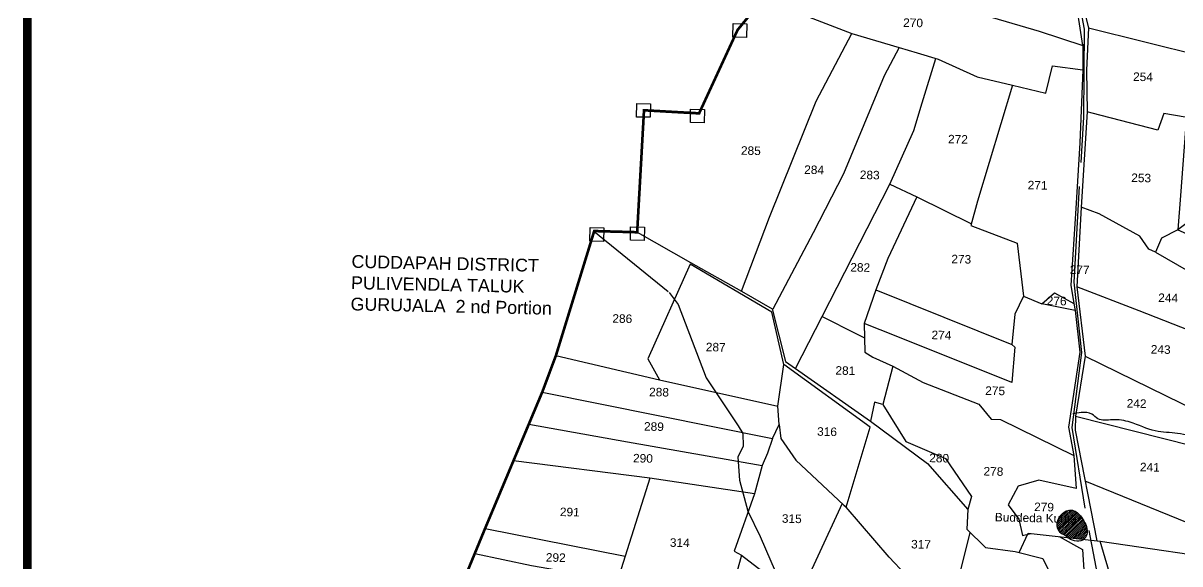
# Model space of a CAD drawing. Header units: inches. Extents: x 184455 to 195646, y 1613050 to 1620483.
# Drawn here: x 184455 to 186628, y 1616656 to 1617672 of the extents above; entities that cross this region are included whole.
import ezdxf
from ezdxf.enums import TextEntityAlignment as Align

# ---------------------------------------------------------------- set-up
doc = ezdxf.new("R2010")
doc.units = ezdxf.units.IN
doc.header["$LTSCALE"] = 15
doc.header["$MEASUREMENT"] = 0
doc.linetypes.add('ACAD_ISO02W100', pattern=[15, 12, -3])
for name, color, linetype in [('BOUNDRY STONES', 240, 'Continuous'), ('PAPER SIZE', 5, 'Continuous'), ('PLOTS', 7, 'Continuous'), ('PLOTS NO', 7, 'Continuous'), ('ROADS', 6, 'ACAD_ISO02W100'), ('STREAMS', 4, 'Continuous'), ('TEXT', 1, 'Continuous'), ('VILLAGE BOUNDRY', 5, 'Continuous')]:
    doc.layers.add(name, color=color, linetype=linetype)
doc.styles.get("Standard").update_dxf_attribs({"font": 'arial.ttf'})

msp = doc.modelspace()

# ---------------------------------------------------------------- hatches: boundary and pattern name
at = {"layer": 'PLOTS'}
h = msp.add_hatch(dxfattribs=at)
h.set_pattern_fill('ANSI31', color=256, scale=0.7998137479309259, angle=-1.251678299800363)
h.set_pattern_definition([(43.74832170019964, (180437.0251173253, 1610689.818208739), (-1.755980502149268, 1.834428730189513), [])])
edge = h.paths.add_edge_path()
edge.add_spline(control_points=[(186447.5144819842, 1616702.13611611), (186447.7604896514, 1616702.335477652), (186451.1153877215, 1616705.25184629), (186455.3779306361, 1616715.275354994), (186451.2568944741, 1616730.186861603), (186442.5717257737, 1616745.189735251), (186429.6043201338, 1616758.11813109), (186405.4898226377, 1616755.787811153), (186391.1885035129, 1616728.757574042), (186402.3443233249, 1616715.800644586), (186405.4409970129, 1616712.204012227)], knot_values=[0, 0, 0, 0, 1.213739017711248, 17.00817650554123, 36.56982106198504, 56.8806311451516, 83.31748064724009, 97.90128928841361, 142.5819528394435, 159.7502028073427, 159.7502028073427, 159.7502028073427, 159.7502028073427], degree=3, periodic=0)
edge.add_spline(control_points=[(186405.4409970129, 1616712.204012227), (186409.8391995441, 1616711.789744959), (186412.9325983999, 1616708.443889837), (186416.6521165497, 1616705.457617732)], knot_values=[198.4155784975429, 198.4155784975429, 198.4155784975429, 198.4155784975433, 215.0027660356203, 215.0027660356203, 215.0027660356203, 215.0027660356203], degree=3, periodic=0)
edge.add_line((186416.6521165497, 1616705.457617732), (186447.5144819842, 1616702.13611611))

# ---------------------------------------------------------------- linework, layer by layer
at = {"layer": 'BOUNDRY STONES'}
for points in [[(185788.5362826544, 1617670.971618408), (185814.2333632199, 1617670.410153042), (185813.6764504684, 1617644.921436029), (185787.9793699029, 1617645.482901396)], [(185607.7220548734, 1617520.728213526), (185633.4191354389, 1617520.166748159), (185632.8622226873, 1617494.678031147), (185607.1651421218, 1617495.239496513)], [(185708.7022622207, 1617510.231855687), (185734.3993427862, 1617509.670390321), (185733.8424300347, 1617484.181673308), (185708.1453494692, 1617484.743138675)], [(185595.9870036428, 1617289.189692641), (185621.6840842083, 1617288.628227274), (185621.1271714568, 1617263.139510262), (185595.4300908913, 1617263.700975628)], [(185519.6290480908, 1617287.542056734), (185545.3261286563, 1617286.980591367), (185544.7692159048, 1617261.491874354), (185519.0721353393, 1617262.053339721)]]:
    msp.add_lwpolyline(points, close=True, dxfattribs=at)
at = {"layer": 'PAPER SIZE', "color": 5, "const_width": 16}
msp.add_lwpolyline([(184462.7357968335, 1619911.894225373), (189597.4092955875, 1619911.894225373), (189597.4092955875, 1613186.467888954), (184462.7357968335, 1613186.467888954)], close=True, dxfattribs=at)
at = {"layer": 'PLOTS'}
for points in [[(186473.6677237451, 1618807.964172869), (186476.1357723603, 1618670.355545311), (186470.0282004006, 1618601.235591883), (186465.8576199307, 1618450.158803712), (186451.4619393644, 1618361.185296716), (186445.3575134391, 1618323.456466858), (186437.9445142059, 1618259.499641844), (186439.7967882255, 1618185.53141967), (186444.9925426728, 1618105.265659697), (186442.9131150509, 1618007.130652434), (186435.7502575145, 1617975.850010042), (186426.3752866815, 1617861.980578281), (186432.2502862343, 1617761.397379702), (186435.3766481823, 1617744.113355257), (186455.8039147552, 1617662.784807314), (186452.4488469733, 1617583.130301407), (186453.672405976, 1617504.872868718), (186442.2093780552, 1617326.039193028), (186433.982431377, 1617176.276099635), (186449.7248255277, 1617046.059874352), (186431.8801207528, 1616933.146458794), (186430.7211924631, 1616907.169520581), (186472.0032949677, 1616699.222149199)], [(185894.8642200887, 1617794.528112363), (186363.5842400547, 1617656.577034215), (186445.7073036616, 1617629.48667433), (186429.9766514461, 1617731.689762854)], [(186455.8039147552, 1617662.784807314), (186667.9398324551, 1617610.192323955), (186673.8854036475, 1617627.214803201), (186684.7081690548, 1617775.893847934)], [(185843.6114314289, 1617717.034624124), (186011.3869791811, 1617652.203746012), (186100.2814020776, 1617625.840027414), (186134.1259632403, 1617615.802631844), (186173.4306330783, 1617604.145913441), (186247.0927364424, 1617570.743639164), (186313.4331591781, 1617554.806845932), (186375.8387625196, 1617539.815304486), (186388.2908781472, 1617591.649986825), (186445.6317134523, 1617583.952754805)], [(185804.0276112292, 1617167.861093619), (185856.6089021531, 1617307.156413365), (185944.2201194991, 1617525.108585542), (186011.3869791811, 1617652.203746012)], [(186100.2814020776, 1617625.840027414), (186072.2704790426, 1617572.338426732), (185995.942394545, 1617388.592974189), (185938.8605484473, 1617277.944973168), (185862.9295703968, 1617134.483437726)], [(186445.2882165861, 1617632.209510796), (186445.6317134523, 1617583.952754805), (186439.7447361891, 1617447.048772445), (186432.5529689718, 1617323.319951433), (186422.6981741426, 1617179.232934605), (186428.7835302491, 1617145.190712296), (186431.1434721741, 1617131.988910093), (186439.9341939784, 1617053.45673949), (186418.4136735382, 1616912.869021668), (186428.3999137757, 1616859.173865204), (186432.6264733255, 1616797.240869434), (186362.7215119975, 1616813.214622718), (186323.9288492753, 1616802.150291252), (186305.3170434218, 1616766.721104991), (186324.8901490523, 1616739.711532711), (186331.8496331618, 1616709.31434074), (186347.4769690036, 1616712.892243447)], [(185955.5727377421, 1617120.76523653), (186082.9223409104, 1617369.126522047), (186127.631441144, 1617469.910208337), (186143.4734528235, 1617521.648228243), (186169.1249693605, 1617605.422858642)], [(186667.9398324551, 1617610.192323955), (186640.0000314305, 1617497.49493923), (186637.4896205289, 1617495.079943307), (186597.2645086306, 1617501.753271047), (186586.1621275421, 1617470.390585792), (186463.1790582915, 1617502.491287075), (186453.672405976, 1617504.872868718)], [(186313.4331591781, 1617554.806845932), (186247.3781223693, 1617337.064670082), (186235.3122323627, 1617291.362158939), (186321.8034008421, 1617258.206104985), (186334.1825262718, 1617159.024841984), (186368.124376306, 1617144.537686575), (186392.1894203296, 1617165.019228954), (186428.7835302491, 1617145.190712296)], [(186640.0000314305, 1617497.49493923), (186628.6932073727, 1617348.077813012), (186623.8113788586, 1617283.565551784), (186592.9326734343, 1617267.560237665), (186581.6823183316, 1617241.408345797), (186569.3124068063, 1617246.729792442), (186552.2709556449, 1617271.53776119), (186476.3743551961, 1617313.379570832), (186442.2093780552, 1617326.039193028)], [(187052.1116049216, 1617381.517702099), (186961.360349294, 1617396.786412221), (186867.840149058, 1617423.831911067), (186845.917443418, 1617344.342189555), (186771.346935853, 1617382.194747367), (186742.1541050264, 1617386.599801153), (186726.4392425391, 1617359.700748097), (186689.3166322802, 1617332.982198732), (186623.8113788586, 1617283.565551784), (186759.2014052086, 1617223.807805275), (186899.2583048071, 1617170.324923982), (186864.27970787, 1617048.775149595)], [(186082.9223409104, 1617369.126522047), (186133.7227261586, 1617345.212398481), (186236.1089352928, 1617294.379866254)], [(186133.7227261586, 1617345.212398481), (186079.2052864467, 1617229.401884566), (186056.6395717602, 1617170.514452692), (186034.6745642397, 1617107.405037081)], [(185608.2021896094, 1617278.828430363), (185708.6712725789, 1617221.896156351), (185804.0276112292, 1617167.861093619), (185861.6987301981, 1617135.18091131), (185887.1012097861, 1617035.78849303), (185905.4002346403, 1617022.917209854), (186046.4935297217, 1616923.674120686), (186153.4172383692, 1616844.284819194), (186229.0993402374, 1616757.785435906), (186227.6678205172, 1616721.002397675), (186262.6004002059, 1616686.864403174), (186318.4788093489, 1616679.427057232), (186370.4016324937, 1616665.679675703), (186407.1015690019, 1616589.644476017)], [(186581.6823183316, 1617241.408345797), (186797.3665540362, 1617117.408536453), (186781.3827601019, 1617080.407843086), (186766.319393664, 1617045.53783632), (186725.6284154084, 1617063.003859183), (186551.3912357327, 1617131.198592725), (186433.982431377, 1617176.276099635)], [(185455.6504279341, 1617047.358606582), (185650.3162909701, 1617001.736239082), (185872.3445914276, 1616951.868390322), (185883.4886021034, 1617030.233871749), (185861.357997954, 1617128.553776437), (185707.5436233553, 1617219.047147488), (185628.2514465873, 1617041.146111679), (185650.3162909701, 1617001.736239082)], [(186334.1825262718, 1617159.024841984), (186317.6052532534, 1617124.89350177), (186312.2100539811, 1617067.865678305), (186317.5557135157, 1617063.080584328), (186311.9479895293, 1616996.726334937), (186094.6912501832, 1617083.448291495), (186034.6745642397, 1617107.405037081), (186035.8981974721, 1617053.35155178), (186051.0051032022, 1617043.944222904), (186088.5277292587, 1617027.044674774), (186145.73600909, 1616996.48818018), (186250.0123602956, 1616955.889364241), (186273.0629419971, 1616928.009593841), (186290.469984121, 1616926.799670803), (186428.3999137757, 1616859.173865204)], [(186056.6395717602, 1617170.514452692), (186312.2100539811, 1617067.865678305)], [(186431.1434721741, 1617131.988910093), (186368.124376306, 1617144.537686575)], [(185905.4002346403, 1617022.917209854), (185955.5727377421, 1617120.76523653), (186020.4250130885, 1617087.845748472), (186035.2863808559, 1617080.37829443)], [(186449.7248255277, 1617046.059874352), (186691.1958172189, 1616928.006803566), (186725.6284154084, 1617063.003859183)], [(185874.8557505308, 1616917.89497041), (185878.0862850857, 1616891.137061067), (185906.2965473526, 1616850.549955425), (185996.389054425, 1616766.374015532), (186000.7045073146, 1616762.341967642), (186045.7063633077, 1616912.751858755), (185883.4886021034, 1617030.233871749)], [(186088.5277292587, 1617027.044674774), (186069.7542492755, 1616955.305749307), (186054.2153556292, 1616959.812272575), (186046.4935297217, 1616923.674120686)], [(185429.8811751051, 1616978.490652981), (185862.5331530182, 1616891.183619273), (185874.8557505308, 1616917.89497041), (185872.3445914276, 1616951.868390322)], [(186069.7542492755, 1616955.305749307), (186112.8393079969, 1616886.058097442), (186187.4577621454, 1616853.956454355), (186235.995769115, 1616782.711758473), (186229.0993402374, 1616757.785435906)], [(186431.8801207528, 1616933.146458794), (186652.1199605956, 1616877.58278974), (186676.4988240805, 1616840.241471409), (186686.0845861898, 1616903.616124669), (186691.1958172189, 1616928.006803566)], [(185404.6852157718, 1616918.393547586), (185590.0510315284, 1616885.313605292), (185843.2928778096, 1616840.459757851)], [(185862.5331530182, 1616891.183619273), (185853.2334770778, 1616863.80238762), (185843.2928778096, 1616840.459757851), (185828.8734831764, 1616787.684738937), (185790.2579002957, 1616680.005254762), (185803.9352537159, 1616672.049457394), (185775.0427862599, 1616565.121831955)], [(185828.8734831764, 1616787.684738937), (185632.2457915676, 1616816.676879309), (185375.6718296985, 1616849.1911609)], [(186676.4988240805, 1616840.241471409), (186662.6250541988, 1616748.517376274), (186658.9602944798, 1616723.20038679), (186642.2043072716, 1616732.892167137), (186449.7310294025, 1616811.412633647)], [(185632.2457915676, 1616816.676879309), (185585.4076538696, 1616670.351537168), (185569.9489390499, 1616620.666498419), (185543.2997705732, 1616628.957966154), (185409.9859907188, 1616652.407787788), (185303, 1616675)], [(186142.8922573495, 1616603.609720669), (186081.6706625026, 1616668.337405311), (186000.7045073146, 1616762.341967642), (185993.163602209, 1616769.387645419), (185947.4675396691, 1616670.131853398), (185909.9834337357, 1616588.713139929)], [(185322.3658109501, 1616722.046272923), (185585.4076538696, 1616670.351537168)], [(186327.3040841092, 1616467.555556219), (186342.0374154984, 1616534.587752576), (186264.1580359026, 1616572.395526868), (186268.0444154379, 1616609.256463873), (186215.4376208814, 1616641.826120572), (186233.9761514303, 1616714.837557633)], [(186325.9555451903, 1616677.447474189), (186342.7344206773, 1616713.412864947), (186477.9328555936, 1616698.571221358), (186742.6212138707, 1616659.563081891)], [(186400.9817846377, 1616707.018659153), (186444.6639209577, 1616682.646951159), (186456.5683645502, 1616499.620598558)], [(186541.5132070613, 1615593.968911584), (186648.3394388948, 1615840.049713537), (186681.8917416031, 1615920.003145346), (186680.2019492169, 1615924.19361705), (186651.2188320262, 1615983.006544705), (186671.2660781978, 1616044.725071961), (186659.7923916171, 1616077.456434319), (186677.9999078398, 1616186.793303091), (186562.4671824294, 1616225.904045262), (186567.1174175197, 1616309.74269131), (186572.0904578991, 1616374.182386511), (186546.090804642, 1616466.79147373), (186477.9328555936, 1616698.571221358)], [(185803.9352537159, 1616672.049457394), (185858.894386837, 1616630.353926461)]]:
    msp.add_lwpolyline(points, dxfattribs=at)
msp.add_spline([(186405.4409970129, 1616712.204012227), (186397.9022579367, 1616723.680894369), (186414.2967356417, 1616755.434598604), (186425.9064644566, 1616756.561899061), (186442.6641571914, 1616743.667250199), (186450.7658096715, 1616729.586807366), (186453.5940749026, 1616714.198890812), (186448.2323255016, 1616702.760602723), (186418.5624184888, 1616704.017056063), (186405.4409970129, 1616712.204012227), (186405.3533315341, 1616712.212000486)], degree=3, dxfattribs=at)
at = {"layer": 'ROADS'}
for points in [[(186371.0708125448, 1615772.134482451), (186391.0329515857, 1615797.694651055), (186442.3590107598, 1615913.44023121), (186503.9240565283, 1616048.176544881), (186539.396395955, 1616150.764958604), (186555.4810490134, 1616233.436515273), (186560.726884606, 1616316.914977943), (186544.2581423949, 1616416.028992136), (186491.3702224911, 1616541.779627545), (186449.6152541453, 1616760.321269469), (186425.2097793989, 1616912.266699066), (186443.8134613073, 1617053.126306671), (186428.8336791355, 1617185.06712027), (186446.9931898694, 1617494.939521249), (186448.679231108, 1617660.134033887), (186433.489996437, 1617739.668047469)], [(185526.9444947624, 1617281.116432416), (185668.1404974612, 1617165.905623419), (185685.4110657575, 1617143.233315375), (185737.564009542, 1617005.093332477), (185797.8065391076, 1616914.967616345), (185806.5866378178, 1616900.588063002), (185807.0571380433, 1616877.204469585), (185797.437807651, 1616856.166180792), (185800.4224585341, 1616812.867263066), (185815.8434613727, 1616754.795018525), (185839.3256448786, 1616707.076291841), (185877.6798363479, 1616619.089635066)]]:
    msp.add_lwpolyline(points, dxfattribs=at)
at = {"layer": 'STREAMS'}
msp.add_spline([(187744.1041292652, 1616730.821166891), (187760.5092533944, 1616711.844744238), (187778.0506403705, 1616697.498005477), (187792.8926356257, 1616678.038564982), (187803.8052951285, 1616668.232569408), (187807.2105859135, 1616646.437188298), (187823.1831626192, 1616631.348970207), (187823.6078118901, 1616603.412736007), (187829.5784757026, 1616593.804155505), (187851.629814782, 1616553.045792932), (187862.2778954007, 1616541.929896438), (187864.2494948082, 1616537.222571422), (187843.2951801141, 1616539.494281473), (187818.9782641826, 1616554.018331447), (187788.1477669193, 1616567.129965563), (187757.5368645937, 1616578.422915137), (187744.0038115089, 1616588.047097573), (187719.4107103681, 1616601.799815226), (187706.2613640756, 1616617.116365086), (187684.294060893, 1616632.366444269), (187677.6138656004, 1616638.854136221), (187655.0319765884, 1616649.712519207), (187610.4477586049, 1616662.347281509), (187579.8640107408, 1616663.015517544), (187538.7630968574, 1616663.442051976), (187448.1119740187, 1616680.192845603), (187385.3282222277, 1616690.634003174), (187340.9341637068, 1616688.235365859), (187298.6146730649, 1616697.711132076), (187261.3713499041, 1616702.152633445), (187237.4379830437, 1616708.395449119), (187203.5923558905, 1616714.058339588), (187160.7228099996, 1616745.830869033), (187132.9957394658, 1616746.695810695), (187101.1171930995, 1616759.312084173), (187045.4322071504, 1616762.342637977), (187021.6607943612, 1616766.230664145), (186979.718210877, 1616769.220077195), (186955.6265150226, 1616782.184457321), (186942.4420739598, 1616784.027278158), (186932.0282844805, 1616770.262072683), (186929.9921886484, 1616748.280937527), (186926.4926303528, 1616742.397527271), (186902.9917438127, 1616746.797887139), (186863.8136772252, 1616766.377772021), (186824.0486649172, 1616797.823347056), (186788.7113139858, 1616818.288937922), (186768.0625864902, 1616834.546726768), (186733.2484724165, 1616857.963266038), (186688.8849220684, 1616880.699082589), (186667.8129085453, 1616889.451482266), (186623.4652285592, 1616901.044571962), (186581.5565995059, 1616905.588007389), (186534.3574785285, 1616921.939461406), (186501.0075635458, 1616926.555016474), (186473.8215116893, 1616928.444641607), (186462.3393182801, 1616936.987509627), (186442.4443706093, 1616940.272577558), (186426.5662230615, 1616937.510007436)], degree=3, dxfattribs=at)
at = {"layer": 'VILLAGE BOUNDRY'}
msp.add_lwpolyline([(185202.4688206826, 1616430.774890521, 5, 5, 0), (185300.2175585853, 1616668.240484556, 5, 5, 0), (185322.3658109501, 1616722.046272923, 5, 5, 0), (185375.6718296985, 1616849.1911609, 5, 5, 0), (185404.6852157718, 1616918.393547586, 5, 5, 0), (185429.8811751051, 1616978.490652981, 5, 5, 0), (185455.6504279341, 1617047.358606582, 5, 5, 0), (185527.538627698, 1617281.057719862, 5, 5, 0), (185608.2021896094, 1617278.828430363, 5, 5, 0), (185621.0619806877, 1617507.92683239, 5, 5, 0), (185724.555176665, 1617502.117534436, 5, 5, 0), (185796.829021773, 1617658.785842861, 5, 5, 0), (185840.0501320268, 1617711.649990028, 5, 5, 0)], format="xyseb", dxfattribs=at)

# ---------------------------------------------------------------- texts
at = {"layer": 'PLOTS NO'}
for s, p in [('270', (186126.5584019766, 1617672.256934751)), ('254', (186558.423482401, 1617570.769189979)), ('272', (186210.8383592919, 1617453.477664637)), ('285', (185821.8425329376, 1617432.100876314)), ('284', (185940.6207939489, 1617396.110564886)), ('283', (186045.1206535363, 1617386.406183681)), ('253', (186555.0167716127, 1617380.86273814)), ('271', (186360.4489338612, 1617367.092125164)), ('273', (186217.054929373, 1617228.238000184)), ('282', (186027.269338071, 1617212.748459027)), ('277', (186439.425598014, 1617208.359461694)), ('244', (186605.6983918114, 1617155.52945826)), ('276', (186396.277961302, 1617149.726010086)), ('286', (185580.258882605, 1617116.57547735)), ('274', (186179.7918335594, 1617085.646768859)), ('287', (185755.8363854123, 1617063.017656164)), ('243', (186591.6987282734, 1617058.618571181)), ('281', (185999.2700444812, 1617018.926653471)), ('288', (185649.2782407901, 1616978.518691078)), ('275', (186280.7326190834, 1616981.029700377)), ('242', (186546.4097429155, 1616957.196533035)), ('289', (185639.7079448211, 1616913.846861949)), ('316', (185964.8646314162, 1616904.252852488)), ('290', (185619.0957897966, 1616854.186087575)), ('280', (186175.5565056257, 1616854.624172683)), ('278', (186277.4507723316, 1616829.564390355)), ('241', (186571.3736595411, 1616837.568950313)), ('279', (186372.575938071, 1616762.750092408)), ('291', (185481.7313199459, 1616753.291623387)), ('315', (185898.7063508612, 1616740.767983156)), ('Buddeda Kunta', (186357.0938150762, 1616742.119902886)), ('314', (185688.2966595665, 1616695.643744179)), ('317', (186141.4437258906, 1616692.60310649)), ('292', (185455.3559704733, 1616667.782815302))]:
    msp.add_text(s, height=15.99627495861852, rotation=358.74832170247, dxfattribs=at).set_placement(p, align=Align.MIDDLE_CENTER)
at = {"layer": 'TEXT', "insert": (185071.8818083317, 1617236.140148464), "char_height": 23.99441243792777, "width": 405.5315129997219, "attachment_point": 1, "rotation": 358.74832170019965}
msp.add_mtext('CUDDAPAH DISTRICT  PULIVENDLA TALUK  GURUJALA  2 nd Portion ', dxfattribs=at)

doc.saveas('drawing.dxf')
